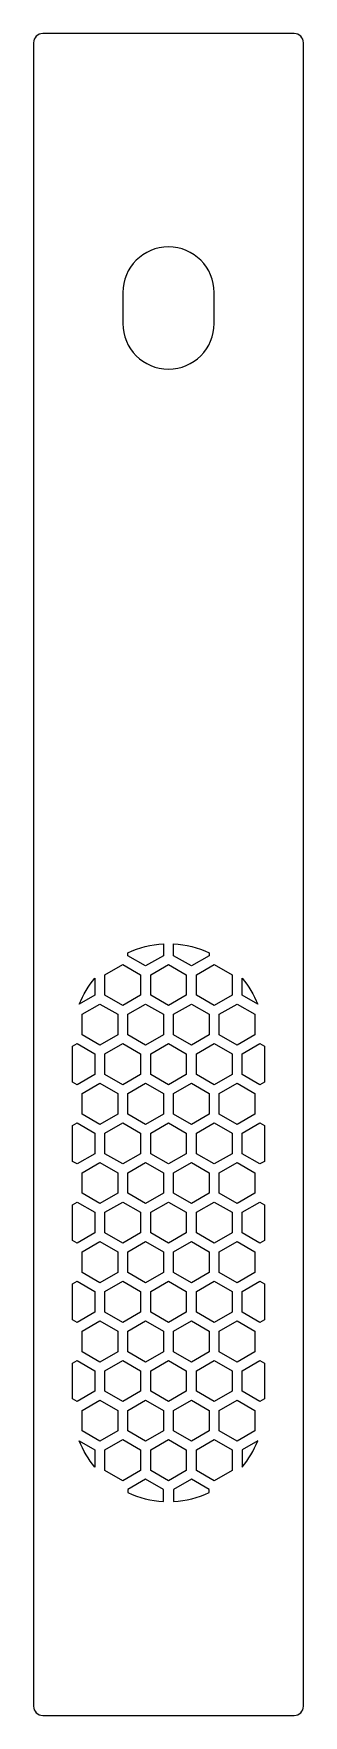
# Model space of a CAD drawing. Header units: millimetres. Extents: x 190 to 249, y 102 to 469.
import ezdxf

# ---------------------------------------------------------------- set-up
doc = ezdxf.new("R2010")
doc.units = ezdxf.units.MM
doc.layers.get('0').update_dxf_attribs({"linetype": 'CONTINUOUS'})

msp = doc.modelspace()

# ---------------------------------------------------------------- linework, layer by layer
for points in [[(247.5, 101.75, 0.414214), (249.5, 103.75), (249.5, 467.5, 0.414214), (247.5, 469.5), (192.5, 469.5, 0.414214), (190.5, 467.5), (190.5, 103.75, 0.414214), (192.5, 101.75)], [(230, 412.86, 1), (210, 412.86), (210, 406.14, 1), (230, 406.14)], [(211.1, 267.87), (211.1, 268.52, -0.096536), (218.9, 270.47), (218.9, 267.87), (215, 265.62)], [(221.1, 267.87), (221.1, 270.47, -0.096536), (228.9, 268.52), (228.9, 267.87), (225, 265.62)], [(203.9, 259.21), (200.48, 257.24, -0.080077), (203.9, 262.98)], [(236.1, 259.21), (236.1, 262.98, -0.080077), (239.52, 257.24)], [(203.9, 159.79), (203.9, 156.02, -0.080077), (200.48, 161.76)], [(236.1, 156.02, 0.080077), (239.52, 161.76), (236.1, 159.79)], [(211.1, 150.48, 0.096536), (218.9, 148.53), (218.9, 151.13), (215, 153.38), (211.1, 151.13)], [(221.1, 148.53, 0.096536), (228.9, 150.48), (228.9, 151.13), (225, 153.38), (221.1, 151.13)]]:
    msp.add_lwpolyline(points, format="xyb", close=True)
for points in [[(206.1, 259.21), (206.1, 263.71), (210, 265.96), (213.9, 263.71), (213.9, 259.21), (210, 256.96)], [(216.1, 259.21), (216.1, 263.71), (220, 265.96), (223.9, 263.71), (223.9, 259.21), (220, 256.96)], [(226.1, 259.21), (226.1, 263.71), (230, 265.96), (233.9, 263.71), (233.9, 259.21), (230, 256.96)], [(201.1, 250.55), (201.1, 255.05), (205, 257.3), (208.9, 255.05), (208.9, 250.55), (205, 248.3)], [(211.1, 250.55), (211.1, 255.05), (215, 257.3), (218.9, 255.05), (218.9, 250.55), (215, 248.3)], [(221.1, 250.55), (221.1, 255.05), (225, 257.3), (228.9, 255.05), (228.9, 250.55), (225, 248.3)], [(231.1, 250.55), (231.1, 255.05), (235, 257.3), (238.9, 255.05), (238.9, 250.55), (235, 248.3)], [(200, 239.64), (199, 240.22), (199, 248.06), (200, 248.64), (203.9, 246.39), (203.9, 241.89)], [(206.1, 241.89), (206.1, 246.39), (210, 248.64), (213.9, 246.39), (213.9, 241.89), (210, 239.64)], [(216.1, 241.89), (216.1, 246.39), (220, 248.64), (223.9, 246.39), (223.9, 241.89), (220, 239.64)], [(226.1, 241.89), (226.1, 246.39), (230, 248.64), (233.9, 246.39), (233.9, 241.89), (230, 239.64)], [(236.1, 241.89), (236.1, 246.39), (240, 248.64), (241, 248.06), (241, 240.22), (240, 239.64)], [(201.1, 233.23), (201.1, 237.73), (205, 239.98), (208.9, 237.73), (208.9, 233.23), (205, 230.98)], [(211.1, 233.23), (211.1, 237.73), (215, 239.98), (218.9, 237.73), (218.9, 233.23), (215, 230.98)], [(221.1, 233.23), (221.1, 237.73), (225, 239.98), (228.9, 237.73), (228.9, 233.23), (225, 230.98)], [(231.1, 233.23), (231.1, 237.73), (235, 239.98), (238.9, 237.73), (238.9, 233.23), (235, 230.98)], [(200, 222.32), (199, 222.9), (199, 230.74), (200, 231.32), (203.9, 229.07), (203.9, 224.57)], [(206.1, 224.57), (206.1, 229.07), (210, 231.32), (213.9, 229.07), (213.9, 224.57), (210, 222.32)], [(216.1, 224.57), (216.1, 229.07), (220, 231.32), (223.9, 229.07), (223.9, 224.57), (220, 222.32)], [(226.1, 224.57), (226.1, 229.07), (230, 231.32), (233.9, 229.07), (233.9, 224.57), (230, 222.32)], [(236.1, 224.57), (236.1, 229.07), (240, 231.32), (241, 230.74), (241, 222.9), (240, 222.32)], [(201.1, 215.91), (201.1, 220.41), (205, 222.66), (208.9, 220.41), (208.9, 215.91), (205, 213.66)], [(211.1, 215.91), (211.1, 220.41), (215, 222.66), (218.9, 220.41), (218.9, 215.91), (215, 213.66)], [(221.1, 215.91), (221.1, 220.41), (225, 222.66), (228.9, 220.41), (228.9, 215.91), (225, 213.66)], [(231.1, 215.91), (231.1, 220.41), (235, 222.66), (238.9, 220.41), (238.9, 215.91), (235, 213.66)], [(200, 205), (199, 205.58), (199, 213.42), (200, 214), (203.9, 211.75), (203.9, 207.25)], [(206.1, 207.25), (206.1, 211.75), (210, 214), (213.9, 211.75), (213.9, 207.25), (210, 205)], [(223.9, 207.25), (220, 205), (216.1, 207.25), (216.1, 211.75), (220, 214), (223.9, 211.75)], [(226.1, 207.25), (226.1, 211.75), (230, 214), (233.9, 211.75), (233.9, 207.25), (230, 205)], [(236.1, 207.25), (236.1, 211.75), (240, 214), (241, 213.42), (241, 205.58), (240, 205)], [(201.1, 198.59), (201.1, 203.09), (205, 205.34), (208.9, 203.09), (208.9, 198.59), (205, 196.34)], [(211.1, 198.59), (211.1, 203.09), (215, 205.34), (218.9, 203.09), (218.9, 198.59), (215, 196.34)], [(221.1, 198.59), (221.1, 203.09), (225, 205.34), (228.9, 203.09), (228.9, 198.59), (225, 196.34)], [(231.1, 198.59), (231.1, 203.09), (235, 205.34), (238.9, 203.09), (238.9, 198.59), (235, 196.34)], [(200, 187.68), (199, 188.26), (199, 196.1), (200, 196.68), (203.9, 194.43), (203.9, 189.93)], [(206.1, 189.93), (206.1, 194.43), (210, 196.68), (213.9, 194.43), (213.9, 189.93), (210, 187.68)], [(216.1, 189.93), (216.1, 194.43), (220, 196.68), (223.9, 194.43), (223.9, 189.93), (220, 187.68)], [(226.1, 189.93), (226.1, 194.43), (230, 196.68), (233.9, 194.43), (233.9, 189.93), (230, 187.68)], [(236.1, 189.93), (236.1, 194.43), (240, 196.68), (241, 196.1), (241, 188.26), (240, 187.68)], [(201.1, 181.27), (201.1, 185.77), (205, 188.02), (208.9, 185.77), (208.9, 181.27), (205, 179.02)], [(211.1, 181.27), (211.1, 185.77), (215, 188.02), (218.9, 185.77), (218.9, 181.27), (215, 179.02)], [(221.1, 181.27), (221.1, 185.77), (225, 188.02), (228.9, 185.77), (228.9, 181.27), (225, 179.02)], [(231.1, 181.27), (231.1, 185.77), (235, 188.02), (238.9, 185.77), (238.9, 181.27), (235, 179.02)], [(200, 170.36), (199, 170.94), (199, 178.78), (200, 179.36), (203.9, 177.11), (203.9, 172.61)], [(206.1, 172.61), (206.1, 177.11), (210, 179.36), (213.9, 177.11), (213.9, 172.61), (210, 170.36)], [(216.1, 172.61), (216.1, 177.11), (220, 179.36), (223.9, 177.11), (223.9, 172.61), (220, 170.36)], [(226.1, 172.61), (226.1, 177.11), (230, 179.36), (233.9, 177.11), (233.9, 172.61), (230, 170.36)], [(236.1, 172.61), (236.1, 177.11), (240, 179.36), (241, 178.78), (241, 170.94), (240, 170.36)], [(201.1, 163.95), (201.1, 168.45), (205, 170.7), (208.9, 168.45), (208.9, 163.95), (205, 161.7)], [(211.1, 163.95), (211.1, 168.45), (215, 170.7), (218.9, 168.45), (218.9, 163.95), (215, 161.7)], [(221.1, 163.95), (221.1, 168.45), (225, 170.7), (228.9, 168.45), (228.9, 163.95), (225, 161.7)], [(231.1, 163.95), (231.1, 168.45), (235, 170.7), (238.9, 168.45), (238.9, 163.95), (235, 161.7)], [(206.1, 155.29), (206.1, 159.79), (210, 162.04), (213.9, 159.79), (213.9, 155.29), (210, 153.04)], [(216.1, 155.29), (216.1, 159.79), (220, 162.04), (223.9, 159.79), (223.9, 155.29), (220, 153.04)], [(226.1, 155.29), (226.1, 159.79), (230, 162.04), (233.9, 159.79), (233.9, 155.29), (230, 153.04)]]:
    msp.add_lwpolyline(points, close=True)

doc.saveas('drawing.dxf')
